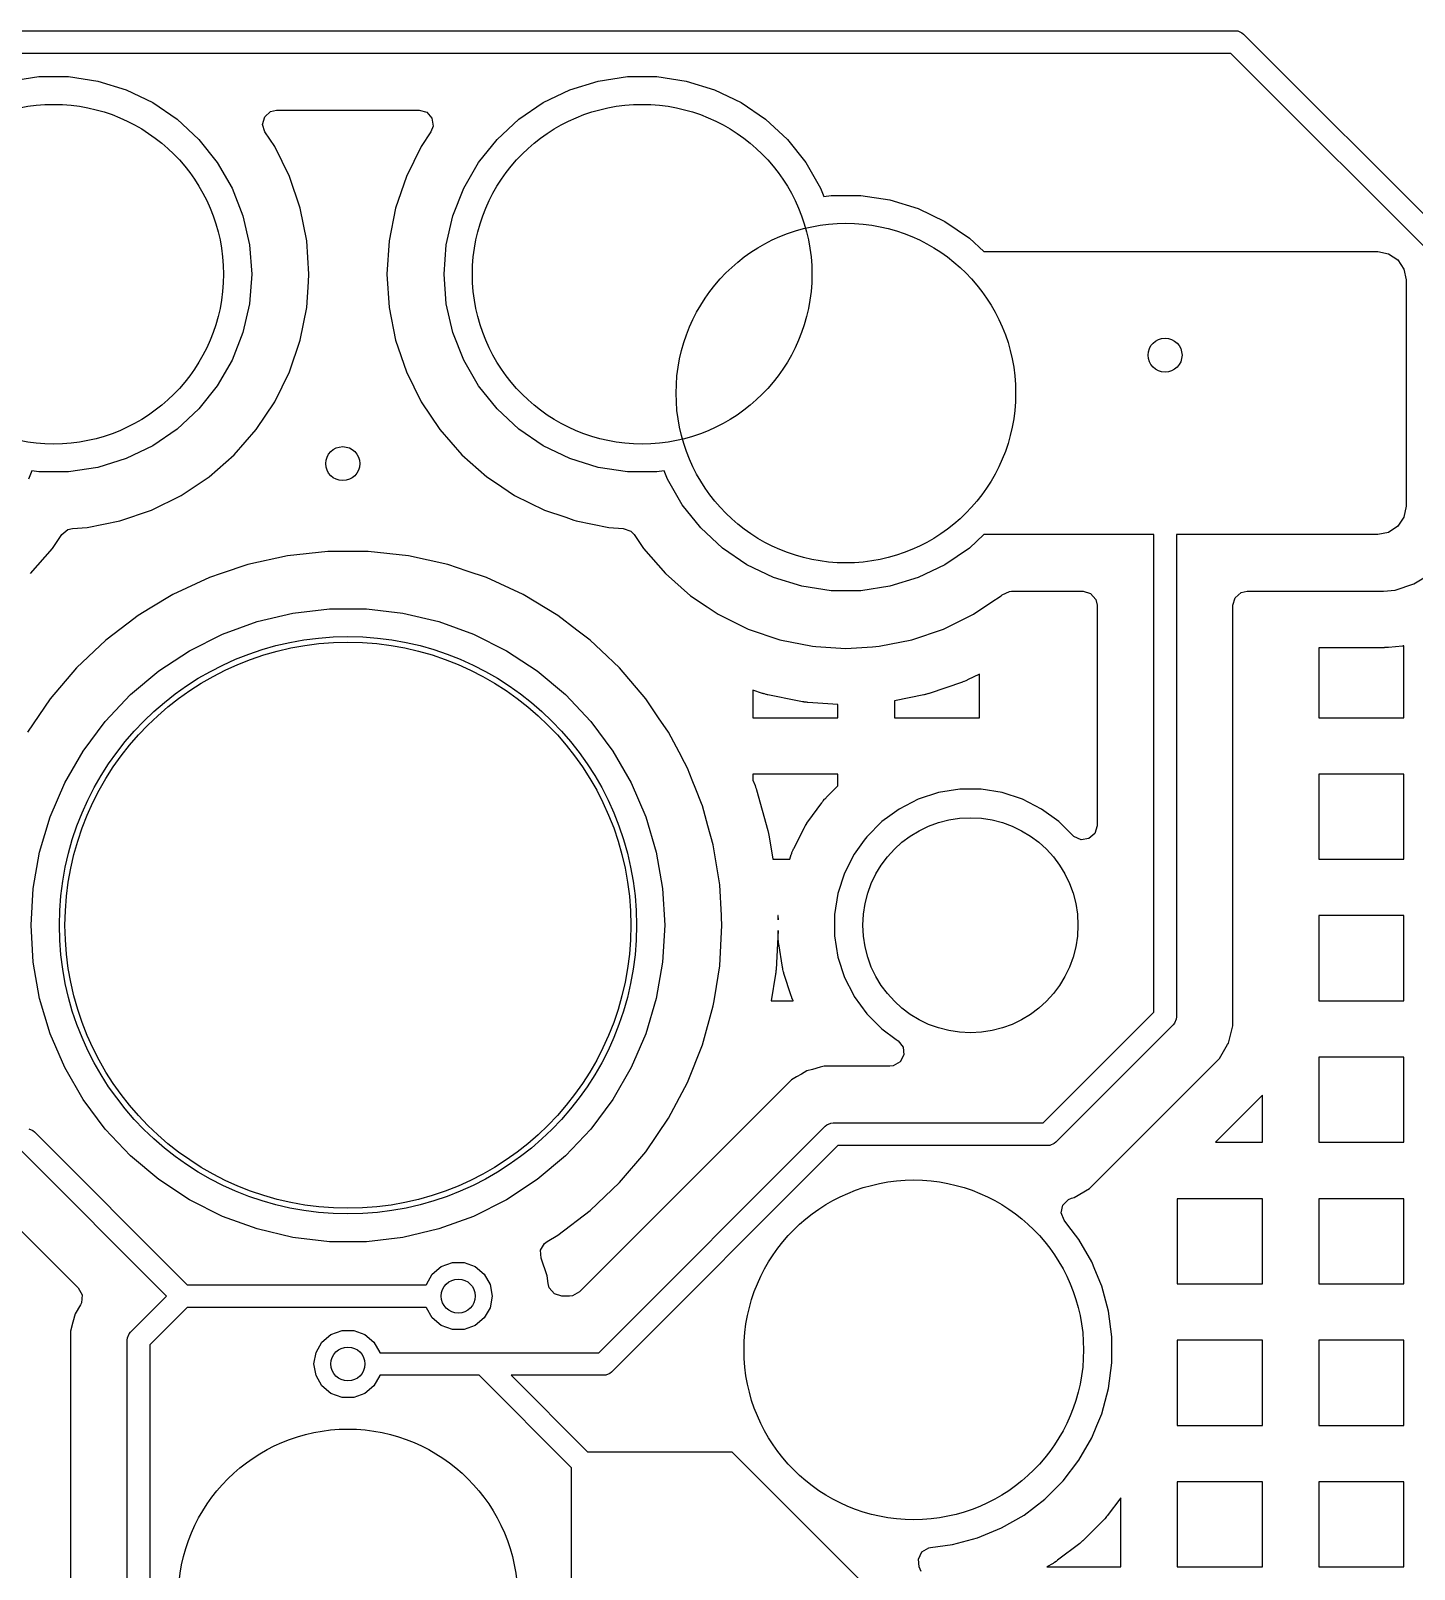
# Model space of a CAD drawing. Extents: x 2.49 to 8.57, y -5.87 to -1.87.
# Drawn here: x 5.247 to 5.728, y -2.403 to -1.868 of the extents above; entities that cross this region are included whole.
import ezdxf

# ---------------------------------------------------------------- set-up
doc = ezdxf.new("R2010")
doc.units = 0
doc.header["$MEASUREMENT"] = 0
doc.layers.add('BLACK', color=7, linetype='CONTINUOUS')

msp = doc.modelspace()

# ---------------------------------------------------------------- linework, layer by layer
at = {"layer": 'BLACK', "linetype": 'CONTINUOUS'}
for p, q in [((5.06131, -1.86783), (5.66628, -1.86783)), ((5.66628, -1.86783), (5.66704, -1.8679)), ((5.66704, -1.8679), (5.66846, -1.86849)), ((5.66846, -1.86849), (5.66906, -1.86898)), ((5.66906, -1.86898), (5.75679, -1.95671)), ((5.66465, -1.8757), (5.06294, -1.8757)), ((5.75007, -1.96113), (5.66465, -1.8757)), ((5.23979, -1.8853), (5.24997, -1.88377)), ((5.24997, -1.88377), (5.26027, -1.88377)), ((5.26027, -1.88377), (5.27045, -1.8853)), ((5.27045, -1.8853), (5.28029, -1.88834)), ((5.28029, -1.88834), (5.28957, -1.89281)), ((5.42539, -1.89281), (5.43467, -1.88834)), ((5.43467, -1.88834), (5.44451, -1.8853)), ((5.44451, -1.8853), (5.45469, -1.88377)), ((5.45469, -1.88377), (5.46499, -1.88377)), ((5.46499, -1.88377), (5.47517, -1.8853)), ((5.47517, -1.8853), (5.48501, -1.88834)), ((5.48501, -1.88834), (5.49429, -1.89281)), ((5.28957, -1.89281), (5.29808, -1.89861)), ((5.41689, -1.89861), (5.42539, -1.89281)), ((5.49429, -1.89281), (5.5028, -1.89861)), ((5.29808, -1.89861), (5.30562, -1.90561)), ((5.3278, -1.90038), (5.32853, -1.89772)), ((5.32853, -1.89772), (5.33057, -1.89589)), ((5.33057, -1.89589), (5.33268, -1.89541)), ((5.33268, -1.89541), (5.38228, -1.89541)), ((5.38228, -1.89541), (5.38492, -1.89618)), ((5.38492, -1.89618), (5.38672, -1.89826)), ((5.38672, -1.89826), (5.38711, -1.90098)), ((5.40934, -1.90561), (5.41689, -1.89861)), ((5.5028, -1.89861), (5.51035, -1.90561)), ((5.32862, -1.903), (5.3278, -1.90038)), ((5.33201, -1.90808), (5.32862, -1.903)), ((5.38634, -1.903), (5.38295, -1.90808)), ((5.38711, -1.90098), (5.38634, -1.903)), ((5.30562, -1.90561), (5.31204, -1.91366)), ((5.33715, -1.91849), (5.33201, -1.90808)), ((5.38295, -1.90808), (5.37781, -1.91849)), ((5.40292, -1.91366), (5.40934, -1.90561)), ((5.51035, -1.90561), (5.51677, -1.91366)), ((5.31204, -1.91366), (5.31719, -1.92258)), ((5.39777, -1.92258), (5.40292, -1.91366)), ((5.51677, -1.91366), (5.52192, -1.92258)), ((5.34089, -1.92949), (5.33715, -1.91849)), ((5.37781, -1.91849), (5.37408, -1.92949)), ((5.31719, -1.92258), (5.32095, -1.93217)), ((5.39401, -1.93217), (5.39777, -1.92258)), ((5.52192, -1.92258), (5.52306, -1.92549)), ((5.52306, -1.92549), (5.52556, -1.92511)), ((5.52556, -1.92511), (5.53586, -1.92511)), ((5.53586, -1.92511), (5.54604, -1.92664)), ((5.34315, -1.94088), (5.34089, -1.92949)), ((5.37408, -1.92949), (5.37181, -1.94088)), ((5.37408, -1.92949), (5.37408, -1.92949)), ((5.54604, -1.92664), (5.55588, -1.92968)), ((5.55588, -1.92968), (5.56516, -1.93415)), ((5.32095, -1.93217), (5.32325, -1.94221)), ((5.39171, -1.94221), (5.39401, -1.93217)), ((5.56516, -1.93415), (5.57367, -1.93995)), ((5.34315, -1.94089), (5.34315, -1.94088)), ((5.34391, -1.95247), (5.34315, -1.94089)), ((5.37181, -1.94089), (5.37105, -1.95247)), ((5.37181, -1.94088), (5.37181, -1.94089)), ((5.57367, -1.93995), (5.57868, -1.9446)), ((5.32325, -1.94221), (5.32402, -1.95247)), ((5.39094, -1.95247), (5.39171, -1.94221)), ((5.57868, -1.9446), (5.71575, -1.9446)), ((5.71575, -1.9446), (5.71951, -1.94535)), ((5.71951, -1.94535), (5.72271, -1.94748)), ((5.32402, -1.95247), (5.32325, -1.96274)), ((5.34373, -1.95516), (5.34391, -1.95247)), ((5.34391, -1.95247), (5.34391, -1.95247)), ((5.37105, -1.95247), (5.37105, -1.95247)), ((5.37105, -1.95247), (5.37181, -1.96406)), ((5.39171, -1.96274), (5.39094, -1.95247)), ((5.72271, -1.94748), (5.72484, -1.95068)), ((5.72484, -1.95068), (5.72559, -1.95444)), ((5.34315, -1.96406), (5.34373, -1.95516)), ((5.72559, -1.95444), (5.72559, -2.03318)), ((5.32325, -1.96274), (5.32095, -1.97278)), ((5.39401, -1.97278), (5.39171, -1.96274)), ((5.34089, -1.97546), (5.34315, -1.96406)), ((5.37181, -1.96406), (5.37181, -1.96406)), ((5.37181, -1.96406), (5.37181, -1.96406)), ((5.37181, -1.96406), (5.37181, -1.96406)), ((5.37181, -1.96406), (5.37408, -1.97546)), ((5.32095, -1.97278), (5.31719, -1.98237)), ((5.39777, -1.98237), (5.39401, -1.97278)), ((5.33715, -1.98645), (5.34089, -1.97546)), ((5.37408, -1.97546), (5.37408, -1.97546)), ((5.37408, -1.97546), (5.37781, -1.98645)), ((5.31719, -1.98237), (5.31204, -1.99129)), ((5.40292, -1.99129), (5.39777, -1.98237)), ((5.33201, -1.99687), (5.33715, -1.98645)), ((5.37781, -1.98645), (5.38295, -1.99687)), ((5.31204, -1.99129), (5.30562, -1.99934)), ((5.40934, -1.99934), (5.40292, -1.99129)), ((5.30562, -1.99934), (5.29808, -2.00634)), ((5.32556, -2.00653), (5.33201, -1.99687)), ((5.38295, -1.99687), (5.38295, -1.99687)), ((5.38295, -1.99687), (5.3894, -2.00653)), ((5.41689, -2.00634), (5.40934, -1.99934)), ((5.29808, -2.00634), (5.28957, -2.01214)), ((5.3179, -2.01526), (5.32556, -2.00653)), ((5.3894, -2.00653), (5.39706, -2.01526)), ((5.42539, -2.01214), (5.41689, -2.00634)), ((5.28029, -2.01661), (5.27045, -2.01964)), ((5.28957, -2.01214), (5.28029, -2.01661)), ((5.30917, -2.02292), (5.3179, -2.01526)), ((5.39706, -2.01526), (5.40579, -2.02292)), ((5.43467, -2.01661), (5.42539, -2.01214)), ((5.44451, -2.01964), (5.43467, -2.01661)), ((5.24747, -2.0208), (5.24633, -2.02371)), ((5.24997, -2.02118), (5.24747, -2.0208)), ((5.26027, -2.02118), (5.24997, -2.02118)), ((5.27045, -2.01964), (5.26027, -2.02118)), ((5.45469, -2.02118), (5.44451, -2.01964)), ((5.46499, -2.02118), (5.45469, -2.02118)), ((5.46749, -2.0208), (5.46499, -2.02118)), ((5.46863, -2.02371), (5.46749, -2.0208)), ((5.29951, -2.02937), (5.30917, -2.02292)), ((5.40579, -2.02292), (5.40881, -2.02494)), ((5.40881, -2.02494), (5.41545, -2.02937)), ((5.47378, -2.03262), (5.46863, -2.02371)), ((5.2891, -2.03451), (5.29951, -2.02937)), ((5.41545, -2.02937), (5.42586, -2.03451)), ((5.4802, -2.04068), (5.47378, -2.03262)), ((5.2781, -2.03824), (5.2891, -2.03451)), ((5.42586, -2.03451), (5.43324, -2.03701)), ((5.43324, -2.03701), (5.43612, -2.03799)), ((5.43612, -2.03799), (5.43686, -2.03824)), ((5.72484, -2.03695), (5.72271, -2.04014)), ((5.72559, -2.03318), (5.72484, -2.03695)), ((5.2547, -2.04787), (5.25795, -2.043)), ((5.25795, -2.043), (5.26006, -2.04123)), ((5.26006, -2.04123), (5.26169, -2.04084)), ((5.26169, -2.04084), (5.26671, -2.04051)), ((5.26671, -2.04051), (5.2781, -2.03824)), ((5.43686, -2.03824), (5.44825, -2.04051)), ((5.44825, -2.04051), (5.45327, -2.04084)), ((5.45327, -2.04084), (5.45585, -2.04178)), ((5.45585, -2.04178), (5.45701, -2.043)), ((5.45701, -2.043), (5.46026, -2.04787)), ((5.48775, -2.04768), (5.4802, -2.04068)), ((5.57868, -2.04303), (5.57367, -2.04768)), ((5.6378, -2.04303), (5.57868, -2.04303)), ((5.6378, -2.20909), (5.6378, -2.04303)), ((5.71575, -2.04303), (5.64567, -2.04303)), ((5.64567, -2.04303), (5.64567, -2.21073)), ((5.71951, -2.04228), (5.71575, -2.04303)), ((5.72271, -2.04014), (5.71951, -2.04228)), ((5.24704, -2.0566), (5.2547, -2.04787)), ((5.46026, -2.04787), (5.46792, -2.0566)), ((5.49626, -2.05348), (5.48775, -2.04768)), ((5.57367, -2.04768), (5.56516, -2.05348)), ((5.32267, -2.05346), (5.31336, -2.0566)), ((5.33643, -2.05043), (5.32267, -2.05346)), ((5.35044, -2.04891), (5.33643, -2.05043)), ((5.36453, -2.04891), (5.35044, -2.04891)), ((5.35044, -2.04891), (5.35044, -2.04891)), ((5.37853, -2.05043), (5.36453, -2.04891)), ((5.36453, -2.04891), (5.36453, -2.04891)), ((5.39229, -2.05346), (5.37853, -2.05043)), ((5.39897, -2.05571), (5.39229, -2.05346)), ((5.50554, -2.05795), (5.49626, -2.05348)), ((5.56516, -2.05348), (5.55588, -2.05795)), ((5.30931, -2.05796), (5.29653, -2.06388)), ((5.31336, -2.0566), (5.30931, -2.05796)), ((5.30931, -2.05796), (5.30931, -2.05796)), ((5.30931, -2.05796), (5.30931, -2.05796)), ((5.40565, -2.05796), (5.39897, -2.05571)), ((5.41843, -2.06388), (5.40565, -2.05796)), ((5.40565, -2.05796), (5.40565, -2.05796)), ((5.40565, -2.05796), (5.40565, -2.05796)), ((5.46792, -2.0566), (5.47666, -2.06426)), ((5.51538, -2.06098), (5.50554, -2.05795)), ((5.55588, -2.05795), (5.54604, -2.06098)), ((5.72832, -2.06014), (5.73349, -2.05696)), ((5.29653, -2.06388), (5.28863, -2.06863)), ((5.29653, -2.06388), (5.29653, -2.06388)), ((5.41844, -2.06388), (5.41843, -2.06388)), ((5.43051, -2.07114), (5.41844, -2.06388)), ((5.41844, -2.06388), (5.41844, -2.06388)), ((5.41844, -2.06388), (5.41844, -2.06388)), ((5.47666, -2.06426), (5.48251, -2.06817)), ((5.52556, -2.06252), (5.51538, -2.06098)), ((5.53586, -2.06252), (5.52556, -2.06252)), ((5.54604, -2.06098), (5.53586, -2.06252)), ((5.58113, -2.06668), (5.58476, -2.06426)), ((5.58476, -2.06426), (5.58512, -2.06394)), ((5.58476, -2.06426), (5.58476, -2.06426)), ((5.58476, -2.06426), (5.58476, -2.06426)), ((5.58476, -2.06426), (5.58476, -2.06426)), ((5.58512, -2.06394), (5.58762, -2.06278)), ((5.58762, -2.06278), (5.58834, -2.06273)), ((5.58834, -2.06273), (5.61321, -2.06273)), ((5.61321, -2.06273), (5.61585, -2.06351)), ((5.61585, -2.06351), (5.61765, -2.06558)), ((5.66615, -2.06497), (5.66823, -2.06317)), ((5.66823, -2.06317), (5.67026, -2.06273)), ((5.67026, -2.06273), (5.71772, -2.06273)), ((5.71772, -2.06273), (5.72176, -2.06232)), ((5.71772, -2.06273), (5.71772, -2.06273)), ((5.72176, -2.06232), (5.72832, -2.06014)), ((5.28863, -2.06863), (5.28445, -2.07114)), ((5.33834, -2.07029), (5.35107, -2.0688)), ((5.35107, -2.0688), (5.36389, -2.0688)), ((5.36389, -2.0688), (5.37662, -2.07029)), ((5.48251, -2.06817), (5.48631, -2.07071)), ((5.5751, -2.07071), (5.58113, -2.06668)), ((5.61765, -2.06558), (5.61809, -2.06761)), ((5.61809, -2.06761), (5.61809, -2.1443)), ((5.66537, -2.06761), (5.66615, -2.06497)), ((5.66537, -2.08234), (5.66537, -2.06761)), ((5.28098, -2.07379), (5.27324, -2.07967)), ((5.28445, -2.07114), (5.28098, -2.07379)), ((5.31382, -2.07763), (5.32586, -2.07325)), ((5.32586, -2.07325), (5.33834, -2.07029)), ((5.37662, -2.07029), (5.3891, -2.07325)), ((5.3891, -2.07325), (5.40114, -2.07763)), ((5.43716, -2.0762), (5.43051, -2.07114)), ((5.48631, -2.07071), (5.49673, -2.07585)), ((5.56469, -2.07585), (5.5751, -2.07071)), ((5.27323, -2.07967), (5.26301, -2.08936)), ((5.27324, -2.07967), (5.27323, -2.07967)), ((5.30236, -2.08338), (5.31382, -2.07763)), ((5.40114, -2.07763), (5.4126, -2.08338)), ((5.44173, -2.07967), (5.43716, -2.0762)), ((5.44561, -2.08335), (5.44173, -2.07967)), ((5.44173, -2.07967), (5.44173, -2.07967)), ((5.44173, -2.07967), (5.44173, -2.07967)), ((5.49673, -2.07585), (5.50773, -2.07958)), ((5.50773, -2.07958), (5.51912, -2.08185)), ((5.5423, -2.08185), (5.55369, -2.07958)), ((5.55369, -2.07958), (5.56469, -2.07585)), ((5.29165, -2.09043), (5.30236, -2.08338)), ((5.4126, -2.08338), (5.42331, -2.09043)), ((5.45196, -2.08936), (5.44561, -2.08335)), ((5.51912, -2.08185), (5.52023, -2.08192)), ((5.52023, -2.08192), (5.53071, -2.08261)), ((5.53071, -2.08261), (5.53999, -2.082)), ((5.53071, -2.08261), (5.53071, -2.08261)), ((5.53071, -2.08261), (5.53071, -2.08261)), ((5.53999, -2.082), (5.5423, -2.08185)), ((5.66537, -2.15591), (5.66537, -2.08234)), ((5.71797, -2.08234), (5.6952, -2.08234)), ((5.6952, -2.08234), (5.6952, -2.10669)), ((5.71809, -2.08233), (5.71797, -2.08234)), ((5.71834, -2.08233), (5.71809, -2.08233)), ((5.71846, -2.08232), (5.71834, -2.08233)), ((5.71896, -2.0823), (5.71846, -2.08232)), ((5.71909, -2.08229), (5.71896, -2.0823)), ((5.71934, -2.08227), (5.71909, -2.08229)), ((5.71946, -2.08226), (5.71934, -2.08227)), ((5.72429, -2.08177), (5.71946, -2.08226)), ((5.72455, -2.08173), (5.72429, -2.08177)), ((5.72481, -2.08169), (5.72455, -2.08173)), ((5.72481, -2.10669), (5.72481, -2.08169)), ((5.26301, -2.08936), (5.25388, -2.1001)), ((5.28183, -2.09867), (5.29165, -2.09043)), ((5.42331, -2.09043), (5.43313, -2.09867)), ((5.46108, -2.1001), (5.45196, -2.08936)), ((5.57717, -2.09155), (5.57307, -2.09357)), ((5.57717, -2.10669), (5.57717, -2.09155)), ((5.57129, -2.09431), (5.55969, -2.09825)), ((5.57144, -2.09426), (5.57129, -2.09431)), ((5.57175, -2.09414), (5.57144, -2.09426)), ((5.57189, -2.09408), (5.57175, -2.09414)), ((5.57249, -2.09384), (5.57189, -2.09408)), ((5.57263, -2.09377), (5.57249, -2.09384)), ((5.57293, -2.09364), (5.57263, -2.09377)), ((5.57307, -2.09357), (5.57293, -2.09364)), ((5.25388, -2.1001), (5.24598, -2.11176)), ((5.25388, -2.1001), (5.25388, -2.1001)), ((5.27303, -2.10799), (5.28183, -2.09867)), ((5.43313, -2.09867), (5.44193, -2.10799)), ((5.46555, -2.10669), (5.46108, -2.1001)), ((5.46108, -2.1001), (5.46108, -2.1001)), ((5.46108, -2.1001), (5.46108, -2.1001)), ((5.50173, -2.09825), (5.49835, -2.0971)), ((5.49835, -2.0971), (5.49835, -2.10669)), ((5.50188, -2.0983), (5.50173, -2.09825)), ((5.50219, -2.09839), (5.50188, -2.0983)), ((5.50234, -2.09844), (5.50219, -2.09839)), ((5.50296, -2.0986), (5.50234, -2.09844)), ((5.50312, -2.09864), (5.50296, -2.0986)), ((5.50343, -2.09871), (5.50312, -2.09864)), ((5.50359, -2.09875), (5.50343, -2.09871)), ((5.51385, -2.10079), (5.50359, -2.09875)), ((5.51561, -2.10114), (5.51385, -2.10079)), ((5.51577, -2.10117), (5.51561, -2.10114)), ((5.51608, -2.10122), (5.51577, -2.10117)), ((5.51624, -2.10124), (5.51608, -2.10122)), ((5.51688, -2.10133), (5.51624, -2.10124)), ((5.51704, -2.10134), (5.51688, -2.10133)), ((5.51736, -2.10138), (5.51704, -2.10134)), ((5.51752, -2.10139), (5.51736, -2.10138)), ((5.52796, -2.10207), (5.51752, -2.10139)), ((5.52796, -2.10669), (5.52796, -2.10207)), ((5.55783, -2.09875), (5.54757, -2.10079)), ((5.54757, -2.10079), (5.54757, -2.10669)), ((5.55799, -2.09871), (5.55783, -2.09875)), ((5.5583, -2.09864), (5.55799, -2.09871)), ((5.55845, -2.0986), (5.5583, -2.09864)), ((5.55907, -2.09844), (5.55845, -2.0986)), ((5.55923, -2.09839), (5.55907, -2.09844)), ((5.55954, -2.0983), (5.55923, -2.09839)), ((5.55969, -2.09825), (5.55954, -2.0983)), ((5.46898, -2.11176), (5.46555, -2.10669)), ((5.49835, -2.10669), (5.52796, -2.10669)), ((5.54757, -2.10669), (5.57717, -2.10669)), ((5.6952, -2.10669), (5.72481, -2.10669)), ((5.26538, -2.11828), (5.27303, -2.10799)), ((5.44193, -2.10799), (5.44958, -2.11828)), ((5.47267, -2.11871), (5.46898, -2.11176)), ((5.46898, -2.11176), (5.46898, -2.11176)), ((5.46898, -2.11176), (5.46898, -2.11176)), ((5.25897, -2.12938), (5.26538, -2.11828)), ((5.44958, -2.11828), (5.45599, -2.12938)), ((5.47457, -2.1223), (5.47267, -2.11871)), ((5.47558, -2.12421), (5.47457, -2.1223)), ((5.47725, -2.12838), (5.47558, -2.12421)), ((5.47558, -2.12421), (5.47558, -2.12421)), ((5.47852, -2.13159), (5.47725, -2.12838)), ((5.52796, -2.1263), (5.49835, -2.1263)), ((5.49835, -2.1263), (5.49835, -2.12838)), ((5.49835, -2.12838), (5.49911, -2.13029)), ((5.52796, -2.13034), (5.52796, -2.1263)), ((5.72481, -2.1263), (5.6952, -2.1263)), ((5.6952, -2.1263), (5.6952, -2.15591)), ((5.72481, -2.15591), (5.72481, -2.1263)), ((5.25389, -2.14115), (5.25897, -2.12938)), ((5.45599, -2.12938), (5.46107, -2.14115)), ((5.48049, -2.13652), (5.47852, -2.13159)), ((5.49911, -2.13029), (5.49916, -2.13041)), ((5.49916, -2.13041), (5.49925, -2.13066)), ((5.49925, -2.13066), (5.49929, -2.13079)), ((5.49929, -2.13079), (5.49946, -2.13129)), ((5.49946, -2.13129), (5.49951, -2.13142)), ((5.49951, -2.13142), (5.49958, -2.13167)), ((5.49958, -2.13167), (5.49962, -2.1318)), ((5.49962, -2.1318), (5.50353, -2.14589)), ((5.52383, -2.13447), (5.52796, -2.13034)), ((5.56295, -2.13275), (5.55587, -2.13505)), ((5.5703, -2.13159), (5.56295, -2.13275)), ((5.57774, -2.13159), (5.5703, -2.13159)), ((5.5703, -2.13159), (5.5703, -2.13159)), ((5.58508, -2.13275), (5.57774, -2.13159)), ((5.57774, -2.13159), (5.57774, -2.13159)), ((5.59216, -2.13505), (5.58508, -2.13275)), ((5.4808, -2.1373), (5.48049, -2.13652)), ((5.48274, -2.1443), (5.4808, -2.1373)), ((5.4808, -2.1373), (5.4808, -2.1373)), ((5.5175, -2.14287), (5.52233, -2.13623)), ((5.52233, -2.13623), (5.52245, -2.13607)), ((5.52245, -2.13607), (5.52268, -2.13577)), ((5.52268, -2.13577), (5.52281, -2.13562)), ((5.52281, -2.13562), (5.52331, -2.13504)), ((5.52331, -2.13504), (5.52343, -2.13489)), ((5.52343, -2.13489), (5.5237, -2.13461)), ((5.5237, -2.13461), (5.52383, -2.13447)), ((5.54924, -2.13843), (5.54605, -2.14075)), ((5.55587, -2.13505), (5.54924, -2.13843)), ((5.59879, -2.13843), (5.59216, -2.13505)), ((5.60481, -2.1428), (5.59879, -2.13843)), ((5.25022, -2.15343), (5.25389, -2.14115)), ((5.46107, -2.14115), (5.46475, -2.15343)), ((5.48457, -2.15088), (5.48274, -2.1443)), ((5.51257, -2.15215), (5.5163, -2.14484)), ((5.5163, -2.14484), (5.51639, -2.14467)), ((5.51639, -2.14467), (5.51658, -2.14433)), ((5.51658, -2.14433), (5.51667, -2.14416)), ((5.51667, -2.14416), (5.51708, -2.14351)), ((5.51708, -2.14351), (5.51718, -2.14335)), ((5.51718, -2.14335), (5.51739, -2.14303)), ((5.51739, -2.14303), (5.5175, -2.14287)), ((5.54323, -2.1428), (5.53797, -2.14806)), ((5.54605, -2.14075), (5.54323, -2.1428)), ((5.54323, -2.1428), (5.54323, -2.1428)), ((5.54323, -2.1428), (5.54323, -2.1428)), ((5.60976, -2.14775), (5.60481, -2.1428)), ((5.60481, -2.1428), (5.60481, -2.1428)), ((5.61809, -2.1443), (5.61732, -2.14694)), ((5.50353, -2.14589), (5.50357, -2.14602)), ((5.50357, -2.14602), (5.50363, -2.14628)), ((5.50363, -2.14628), (5.50366, -2.1464)), ((5.50366, -2.1464), (5.50377, -2.14692)), ((5.50377, -2.14692), (5.5038, -2.14705)), ((5.5038, -2.14705), (5.50385, -2.14731)), ((5.50385, -2.14731), (5.50387, -2.14744)), ((5.50387, -2.14744), (5.50526, -2.15591)), ((5.53705, -2.14932), (5.53359, -2.15408)), ((5.53797, -2.14806), (5.53705, -2.14932)), ((5.53797, -2.14806), (5.53797, -2.14806)), ((5.53797, -2.14806), (5.53797, -2.14806)), ((5.61001, -2.14799), (5.60976, -2.14775)), ((5.61251, -2.14913), (5.61001, -2.14799)), ((5.61524, -2.14874), (5.61251, -2.14913)), ((5.61732, -2.14694), (5.61524, -2.14874)), ((5.24799, -2.16605), (5.25022, -2.15343)), ((5.46475, -2.15343), (5.46697, -2.16605)), ((5.48685, -2.16476), (5.48457, -2.15088)), ((5.48457, -2.15088), (5.48457, -2.15088)), ((5.48457, -2.15088), (5.48457, -2.15088)), ((5.51116, -2.15591), (5.51169, -2.15428)), ((5.51169, -2.15428), (5.51175, -2.1541)), ((5.51175, -2.1541), (5.51188, -2.15374)), ((5.51188, -2.15374), (5.51195, -2.15356)), ((5.51195, -2.15356), (5.51225, -2.15285)), ((5.51225, -2.15285), (5.51232, -2.15268)), ((5.51232, -2.15268), (5.51249, -2.15232)), ((5.51249, -2.15232), (5.51257, -2.15215)), ((5.53359, -2.15408), (5.53021, -2.16071)), ((5.50526, -2.15591), (5.51116, -2.15591)), ((5.53021, -2.16071), (5.52792, -2.16778)), ((5.66537, -2.20512), (5.66537, -2.15591)), ((5.6952, -2.15591), (5.72481, -2.15591)), ((5.24724, -2.17885), (5.24799, -2.16605)), ((5.46697, -2.16605), (5.46772, -2.17885)), ((5.48685, -2.16478), (5.48685, -2.16476)), ((5.48743, -2.17551), (5.48685, -2.16478)), ((5.52792, -2.16778), (5.52675, -2.17513)), ((5.48746, -2.17612), (5.48743, -2.17551)), ((5.48761, -2.17885), (5.48746, -2.17612)), ((5.50715, -2.17551), (5.50707, -2.17551)), ((5.50707, -2.17551), (5.50715, -2.17698)), ((5.50715, -2.17698), (5.50715, -2.17551)), ((5.52675, -2.17513), (5.52675, -2.18257)), ((5.72481, -2.17551), (5.6952, -2.17551)), ((5.6952, -2.17551), (5.6952, -2.20512)), ((5.72481, -2.20512), (5.72481, -2.17551)), ((5.24799, -2.19165), (5.24724, -2.17885)), ((5.46772, -2.17885), (5.46697, -2.19165)), ((5.48685, -2.19292), (5.48761, -2.17888)), ((5.48761, -2.17888), (5.48761, -2.17885)), ((5.48761, -2.17885), (5.48761, -2.17885)), ((5.50715, -2.18073), (5.50641, -2.19425)), ((5.50715, -2.18296), (5.50715, -2.18073)), ((5.50715, -2.18315), (5.50715, -2.18296)), ((5.50716, -2.18353), (5.50715, -2.18315)), ((5.50718, -2.18373), (5.50716, -2.18353)), ((5.50724, -2.18449), (5.50718, -2.18373)), ((5.50726, -2.18468), (5.50724, -2.18449)), ((5.5073, -2.18507), (5.50726, -2.18468)), ((5.50733, -2.18526), (5.5073, -2.18507)), ((5.50861, -2.19337), (5.50733, -2.18526)), ((5.52675, -2.18257), (5.52792, -2.18992)), ((5.25022, -2.20427), (5.24799, -2.19165)), ((5.46697, -2.19165), (5.46475, -2.20427)), ((5.48566, -2.20019), (5.48685, -2.19292)), ((5.48685, -2.19292), (5.48685, -2.19292)), ((5.48685, -2.19292), (5.48685, -2.19292)), ((5.52792, -2.18992), (5.53021, -2.197)), ((5.50624, -2.19583), (5.50472, -2.20512)), ((5.50626, -2.1957), (5.50624, -2.19583)), ((5.5063, -2.19544), (5.50626, -2.1957)), ((5.50631, -2.1953), (5.5063, -2.19544)), ((5.50637, -2.19478), (5.50631, -2.1953)), ((5.50638, -2.19465), (5.50637, -2.19478)), ((5.5064, -2.19438), (5.50638, -2.19465)), ((5.50641, -2.19425), (5.5064, -2.19438)), ((5.50864, -2.19356), (5.50861, -2.19337)), ((5.50872, -2.19393), (5.50864, -2.19356)), ((5.50876, -2.19412), (5.50872, -2.19393)), ((5.50894, -2.19487), (5.50876, -2.19412)), ((5.50899, -2.19506), (5.50894, -2.19487)), ((5.50909, -2.19543), (5.50899, -2.19506)), ((5.50915, -2.19561), (5.50909, -2.19543)), ((5.51169, -2.20342), (5.50915, -2.19561)), ((5.53021, -2.197), (5.53331, -2.20307)), ((5.48485, -2.20512), (5.48566, -2.20019)), ((5.51175, -2.2036), (5.51169, -2.20342)), ((5.51188, -2.20396), (5.51175, -2.2036)), ((5.51195, -2.20414), (5.51188, -2.20396)), ((5.53331, -2.20307), (5.53359, -2.20362)), ((5.53359, -2.20362), (5.53797, -2.20964)), ((5.25389, -2.21656), (5.25022, -2.20427)), ((5.46475, -2.20427), (5.46107, -2.21656)), ((5.4808, -2.2204), (5.48457, -2.20683)), ((5.48457, -2.20683), (5.48485, -2.20512)), ((5.50472, -2.20512), (5.51237, -2.20512)), ((5.51225, -2.20485), (5.51195, -2.20414)), ((5.51232, -2.20503), (5.51225, -2.20485)), ((5.51237, -2.20512), (5.51232, -2.20503)), ((5.59931, -2.24758), (5.6378, -2.20909)), ((5.66537, -2.20731), (5.66537, -2.20512)), ((5.66537, -2.20761), (5.66537, -2.20731)), ((5.66537, -2.20731), (5.66537, -2.20731)), ((5.66537, -2.21384), (5.66537, -2.20761)), ((5.6952, -2.20512), (5.72481, -2.20512)), ((5.53797, -2.20964), (5.54323, -2.2149)), ((5.64452, -2.21351), (5.60373, -2.2543)), ((5.64501, -2.21291), (5.64452, -2.21351)), ((5.64559, -2.21149), (5.64501, -2.21291)), ((5.64567, -2.21073), (5.64559, -2.21149)), ((5.66376, -2.21985), (5.66537, -2.21384)), ((5.25897, -2.22833), (5.25389, -2.21656)), ((5.46107, -2.21656), (5.45599, -2.22833)), ((5.54323, -2.2149), (5.54824, -2.21854)), ((5.54824, -2.21854), (5.54892, -2.21904)), ((5.54892, -2.21904), (5.5506, -2.22122)), ((5.66347, -2.22036), (5.66376, -2.21985)), ((5.47558, -2.23349), (5.4808, -2.2204)), ((5.55084, -2.22396), (5.54955, -2.22639)), ((5.5506, -2.22122), (5.55084, -2.22396)), ((5.65625, -2.22964), (5.66065, -2.22524)), ((5.66065, -2.22524), (5.66347, -2.22036)), ((5.72481, -2.22472), (5.6952, -2.22472)), ((5.6952, -2.22472), (5.6952, -2.25433)), ((5.72481, -2.25433), (5.72481, -2.22472)), ((5.26538, -2.23943), (5.25897, -2.22833)), ((5.45599, -2.22833), (5.44958, -2.23943)), ((5.51524, -2.2306), (5.51351, -2.2316)), ((5.51718, -2.22948), (5.51524, -2.2306)), ((5.51524, -2.2306), (5.51524, -2.2306)), ((5.5191, -2.22897), (5.51718, -2.22948)), ((5.51718, -2.22948), (5.51718, -2.22948)), ((5.51718, -2.22948), (5.51718, -2.22948)), ((5.52176, -2.22825), (5.5191, -2.22897)), ((5.5191, -2.22897), (5.5191, -2.22897)), ((5.52319, -2.22787), (5.52176, -2.22825)), ((5.52942, -2.22787), (5.52319, -2.22787)), ((5.54605, -2.22787), (5.52942, -2.22787)), ((5.52942, -2.22787), (5.52942, -2.22787)), ((5.54716, -2.22775), (5.54605, -2.22787)), ((5.54955, -2.22639), (5.54716, -2.22775)), ((5.63156, -2.25433), (5.65585, -2.23005)), ((5.65585, -2.23005), (5.65625, -2.22964)), ((5.65585, -2.23005), (5.65585, -2.23005)), ((5.65625, -2.22964), (5.65625, -2.22964)), ((5.51179, -2.2326), (5.43804, -2.30634)), ((5.46898, -2.24594), (5.47558, -2.23349)), ((5.51351, -2.2316), (5.51179, -2.2326)), ((5.51179, -2.2326), (5.51179, -2.2326)), ((5.27303, -2.24971), (5.26538, -2.23943)), ((5.44958, -2.23943), (5.44193, -2.24971)), ((5.67497, -2.23865), (5.66915, -2.24447)), ((5.67519, -2.23842), (5.67497, -2.23865)), ((5.6756, -2.23795), (5.67519, -2.23842)), ((5.6756, -2.25433), (5.6756, -2.23795)), ((5.46108, -2.2576), (5.46898, -2.24594)), ((5.66915, -2.24447), (5.65929, -2.25433)), ((5.66915, -2.24447), (5.66915, -2.24447)), ((5.24643, -2.24964), (5.24785, -2.25022)), ((5.24785, -2.25022), (5.24845, -2.25071)), ((5.24845, -2.25071), (5.30158, -2.30385)), ((5.28183, -2.25904), (5.27303, -2.24971)), ((5.44193, -2.24971), (5.43313, -2.25904)), ((5.44477, -2.32747), (5.52352, -2.24873)), ((5.52352, -2.24873), (5.52412, -2.24824)), ((5.52412, -2.24824), (5.52553, -2.24765)), ((5.52553, -2.24765), (5.5263, -2.24758)), ((5.5263, -2.24758), (5.59931, -2.24758)), ((5.29439, -2.30779), (5.24403, -2.25744)), ((5.52793, -2.25545), (5.44919, -2.3342)), ((5.60094, -2.25545), (5.52793, -2.25545)), ((5.60171, -2.25538), (5.60094, -2.25545)), ((5.60313, -2.25479), (5.60171, -2.25538)), ((5.60373, -2.2543), (5.60313, -2.25479)), ((5.61986, -2.26603), (5.63156, -2.25433)), ((5.65929, -2.25433), (5.6756, -2.25433)), ((5.6952, -2.25433), (5.72481, -2.25433)), ((5.29165, -2.26728), (5.28183, -2.25904)), ((5.43313, -2.25904), (5.42331, -2.26728)), ((5.45196, -2.26834), (5.46108, -2.2576)), ((5.30236, -2.27432), (5.29165, -2.26728)), ((5.42331, -2.26728), (5.4126, -2.27432)), ((5.61546, -2.27043), (5.61986, -2.26603)), ((5.61986, -2.26603), (5.61986, -2.26603)), ((5.44173, -2.27803), (5.45196, -2.26834)), ((5.61007, -2.27354), (5.61546, -2.27043)), ((5.2373, -2.27857), (5.26302, -2.30429)), ((5.31382, -2.28007), (5.30236, -2.27432)), ((5.4126, -2.27432), (5.40114, -2.28007)), ((5.43051, -2.28656), (5.44173, -2.27803)), ((5.60565, -2.27889), (5.6062, -2.27619)), ((5.6062, -2.27619), (5.60812, -2.27422)), ((5.60812, -2.27422), (5.60925, -2.27376)), ((5.60925, -2.27376), (5.61007, -2.27354)), ((5.6756, -2.27394), (5.64599, -2.27394)), ((5.64599, -2.27394), (5.64599, -2.30354)), ((5.6756, -2.30354), (5.6756, -2.27394)), ((5.72481, -2.27394), (5.6952, -2.27394)), ((5.6952, -2.27394), (5.6952, -2.30354)), ((5.72481, -2.30354), (5.72481, -2.27394)), ((5.32586, -2.28446), (5.31382, -2.28007)), ((5.40114, -2.28007), (5.3891, -2.28446)), ((5.60664, -2.28145), (5.60565, -2.27889)), ((5.60789, -2.28309), (5.60664, -2.28145)), ((5.61176, -2.28812), (5.60789, -2.28309)), ((5.33834, -2.28741), (5.32586, -2.28446)), ((5.35107, -2.2889), (5.33834, -2.28741)), ((5.36389, -2.2889), (5.35107, -2.2889)), ((5.37662, -2.28741), (5.36389, -2.2889)), ((5.3891, -2.28446), (5.37662, -2.28741)), ((5.42451, -2.29188), (5.42588, -2.28949)), ((5.42588, -2.28949), (5.42674, -2.28883)), ((5.42674, -2.28883), (5.43051, -2.28656)), ((5.61627, -2.29594), (5.61176, -2.28812)), ((5.61176, -2.28812), (5.61176, -2.28812)), ((5.61176, -2.28812), (5.61176, -2.28812)), ((5.42465, -2.29462), (5.42451, -2.29188)), ((5.42679, -2.30073), (5.42465, -2.29462)), ((5.38477, -2.30375), (5.38682, -2.3002)), ((5.38682, -2.3002), (5.38996, -2.29756)), ((5.38996, -2.29756), (5.39382, -2.29616)), ((5.39382, -2.29616), (5.39792, -2.29616)), ((5.39792, -2.29616), (5.40177, -2.29756)), ((5.40177, -2.29756), (5.40491, -2.3002)), ((5.40491, -2.3002), (5.40696, -2.30375)), ((5.61734, -2.29851), (5.61627, -2.29594)), ((5.61627, -2.29594), (5.61627, -2.29594)), ((5.61627, -2.29594), (5.61627, -2.29594)), ((5.61942, -2.30354), (5.61734, -2.29851)), ((5.26302, -2.30429), (5.26366, -2.30493)), ((5.26366, -2.30493), (5.26498, -2.30734)), ((5.30158, -2.30385), (5.31964, -2.30385)), ((5.31964, -2.30385), (5.38475, -2.30385)), ((5.38475, -2.30385), (5.38477, -2.30375)), ((5.40696, -2.30375), (5.40768, -2.30779)), ((5.42709, -2.30343), (5.42679, -2.30073)), ((5.42679, -2.30073), (5.42679, -2.30073)), ((5.4275, -2.30492), (5.42709, -2.30343)), ((5.4293, -2.30699), (5.4275, -2.30492)), ((5.61973, -2.30429), (5.61942, -2.30354)), ((5.62207, -2.31302), (5.61973, -2.30429)), ((5.64599, -2.30354), (5.6756, -2.30354)), ((5.6952, -2.30354), (5.72481, -2.30354)), ((5.26443, -2.31082), (5.26262, -2.31397)), ((5.26478, -2.31009), (5.26443, -2.31082)), ((5.26498, -2.30734), (5.26478, -2.31009)), ((5.28186, -2.32031), (5.29439, -2.30779)), ((5.40768, -2.30779), (5.40696, -2.31183)), ((5.43194, -2.30777), (5.4293, -2.30699)), ((5.43459, -2.30777), (5.43194, -2.30777)), ((5.43563, -2.30766), (5.43459, -2.30777)), ((5.43804, -2.30634), (5.43563, -2.30766)), ((5.26262, -2.31397), (5.26183, -2.31691)), ((5.30158, -2.31173), (5.28858, -2.32473)), ((5.31964, -2.31173), (5.30158, -2.31173)), ((5.38475, -2.31173), (5.31964, -2.31173)), ((5.38477, -2.31183), (5.38475, -2.31173)), ((5.38682, -2.31538), (5.38477, -2.31183)), ((5.38996, -2.31802), (5.38682, -2.31538)), ((5.40491, -2.31538), (5.40177, -2.31802)), ((5.40696, -2.31183), (5.40491, -2.31538)), ((5.62325, -2.32197), (5.62207, -2.31302)), ((5.26183, -2.31691), (5.261, -2.31999)), ((5.261, -2.31999), (5.261, -2.31999)), ((5.261, -2.31999), (5.261, -2.32621)), ((5.28078, -2.32233), (5.28137, -2.32091)), ((5.28137, -2.32091), (5.28186, -2.32031)), ((5.34843, -2.32382), (5.35157, -2.32118)), ((5.35157, -2.32118), (5.35543, -2.31978)), ((5.35543, -2.31978), (5.35953, -2.31978)), ((5.35953, -2.31978), (5.36339, -2.32118)), ((5.36339, -2.32118), (5.36653, -2.32382)), ((5.39382, -2.31942), (5.38996, -2.31802)), ((5.39792, -2.31942), (5.39382, -2.31942)), ((5.40177, -2.31802), (5.39792, -2.31942)), ((5.261, -2.32621), (5.261, -2.49349)), ((5.28071, -2.3231), (5.28078, -2.32233)), ((5.28071, -2.50956), (5.28071, -2.3231)), ((5.28858, -2.32473), (5.28858, -2.50956)), ((5.34638, -2.32737), (5.34843, -2.32382)), ((5.36653, -2.32382), (5.36858, -2.32737)), ((5.62325, -2.33101), (5.62325, -2.32197)), ((5.6756, -2.32315), (5.64599, -2.32315)), ((5.64599, -2.32315), (5.64599, -2.35276)), ((5.6756, -2.35276), (5.6756, -2.32315)), ((5.72481, -2.32315), (5.6952, -2.32315)), ((5.6952, -2.32315), (5.6952, -2.35276)), ((5.72481, -2.35276), (5.72481, -2.32315)), ((5.34567, -2.33141), (5.34638, -2.32737)), ((5.34638, -2.33545), (5.34567, -2.33141)), ((5.36858, -2.32737), (5.3686, -2.32747)), ((5.3686, -2.32747), (5.40472, -2.32747)), ((5.40472, -2.32747), (5.44477, -2.32747)), ((5.62207, -2.33996), (5.62325, -2.33101)), ((5.34843, -2.339), (5.34638, -2.33545)), ((5.36858, -2.33545), (5.36653, -2.339)), ((5.3686, -2.33535), (5.36858, -2.33545)), ((5.40309, -2.33535), (5.3686, -2.33535)), ((5.43524, -2.36749), (5.40309, -2.33535)), ((5.44641, -2.33535), (5.41423, -2.33535)), ((5.41423, -2.33535), (5.4408, -2.36192)), ((5.44717, -2.33527), (5.44641, -2.33535)), ((5.44859, -2.33468), (5.44717, -2.33527)), ((5.44919, -2.3342), (5.44859, -2.33468)), ((5.35157, -2.34164), (5.34843, -2.339)), ((5.35543, -2.34304), (5.35157, -2.34164)), ((5.35953, -2.34304), (5.35543, -2.34304)), ((5.36339, -2.34164), (5.35953, -2.34304)), ((5.36653, -2.339), (5.36339, -2.34164)), ((5.61973, -2.34869), (5.62207, -2.33996)), ((5.61627, -2.35704), (5.61805, -2.35276)), ((5.61805, -2.35276), (5.61973, -2.34869)), ((5.64599, -2.35276), (5.6756, -2.35276)), ((5.6952, -2.35276), (5.72481, -2.35276)), ((5.61176, -2.36486), (5.61627, -2.35704)), ((5.4408, -2.36192), (5.49102, -2.36192)), ((5.49102, -2.36192), (5.5376, -2.4085)), ((5.43524, -2.46429), (5.43524, -2.36749)), ((5.60626, -2.37203), (5.61176, -2.36486)), ((5.59987, -2.37842), (5.60626, -2.37203)), ((5.60626, -2.37203), (5.60626, -2.37203)), ((5.60626, -2.37203), (5.60626, -2.37203)), ((5.6756, -2.37236), (5.64599, -2.37236)), ((5.64599, -2.37236), (5.64599, -2.40197)), ((5.6756, -2.40197), (5.6756, -2.37236)), ((5.72481, -2.37236), (5.6952, -2.37236)), ((5.6952, -2.37236), (5.6952, -2.40197)), ((5.72481, -2.40197), (5.72481, -2.37236)), ((5.5927, -2.38392), (5.59987, -2.37842)), ((5.59987, -2.37842), (5.59987, -2.37842)), ((5.59987, -2.37842), (5.59987, -2.37842)), ((5.62638, -2.378), (5.62162, -2.38422)), ((5.62638, -2.40197), (5.62638, -2.378)), ((5.58488, -2.38843), (5.5927, -2.38392)), ((5.62035, -2.38566), (5.61351, -2.39251)), ((5.62046, -2.38555), (5.62035, -2.38566)), ((5.62068, -2.38531), (5.62046, -2.38555)), ((5.62079, -2.3852), (5.62068, -2.38531)), ((5.62121, -2.38471), (5.62079, -2.3852)), ((5.62131, -2.38459), (5.62121, -2.38471)), ((5.62152, -2.38434), (5.62131, -2.38459)), ((5.62162, -2.38422), (5.62152, -2.38434)), ((5.57653, -2.39189), (5.58488, -2.38843)), ((5.55715, -2.39676), (5.55952, -2.39535)), ((5.55952, -2.39535), (5.56009, -2.39524)), ((5.56009, -2.39524), (5.5678, -2.39423)), ((5.5678, -2.39423), (5.57653, -2.39189)), ((5.61206, -2.39378), (5.60438, -2.39967)), ((5.61218, -2.39368), (5.61206, -2.39378)), ((5.61243, -2.39347), (5.61218, -2.39368)), ((5.61255, -2.39337), (5.61243, -2.39347)), ((5.61304, -2.39295), (5.61255, -2.39337)), ((5.61315, -2.39284), (5.61304, -2.39295)), ((5.61339, -2.39262), (5.61315, -2.39284)), ((5.61351, -2.39251), (5.61339, -2.39262)), ((5.55592, -2.39922), (5.55715, -2.39676)), ((5.55622, -2.40195), (5.55592, -2.39922)), ((5.60278, -2.40073), (5.60064, -2.40197)), ((5.60292, -2.40065), (5.60278, -2.40073)), ((5.60319, -2.40048), (5.60292, -2.40065)), ((5.60333, -2.4004), (5.60319, -2.40048)), ((5.60386, -2.40004), (5.60333, -2.4004)), ((5.60399, -2.39995), (5.60386, -2.40004)), ((5.60425, -2.39976), (5.60399, -2.39995)), ((5.60438, -2.39967), (5.60425, -2.39976)), ((5.55622, -2.40197), (5.55622, -2.40195)), ((5.55689, -2.40357), (5.55622, -2.40197)), ((5.60064, -2.40197), (5.62638, -2.40197)), ((5.64599, -2.40197), (5.6756, -2.40197)), ((5.6952, -2.40197), (5.72481, -2.40197))]:
    msp.add_line(p, q, dxfattribs=at)
at = {"layer": 'BLACK'}
for centre, radius in [((5.25512, -1.95247), 0.05906), ((5.45984, -1.95247), 0.05906), ((5.53071, -1.99381), 0.05906), ((5.64173, -1.98062), 0.00591), ((5.35567, -2.01835), 0.00591), ((5.35748, -2.17885), 0.10039), ((5.35748, -2.17885), 0.09843), ((5.57402, -2.17885), 0.0374), ((5.55433, -2.32649), 0.05906), ((5.39587, -2.30779), 0.00591), ((5.35748, -2.33141), 0.00591), ((5.35748, -2.4131), 0.05906)]:
    msp.add_circle(centre, radius, dxfattribs=at)

doc.saveas('drawing.dxf')
